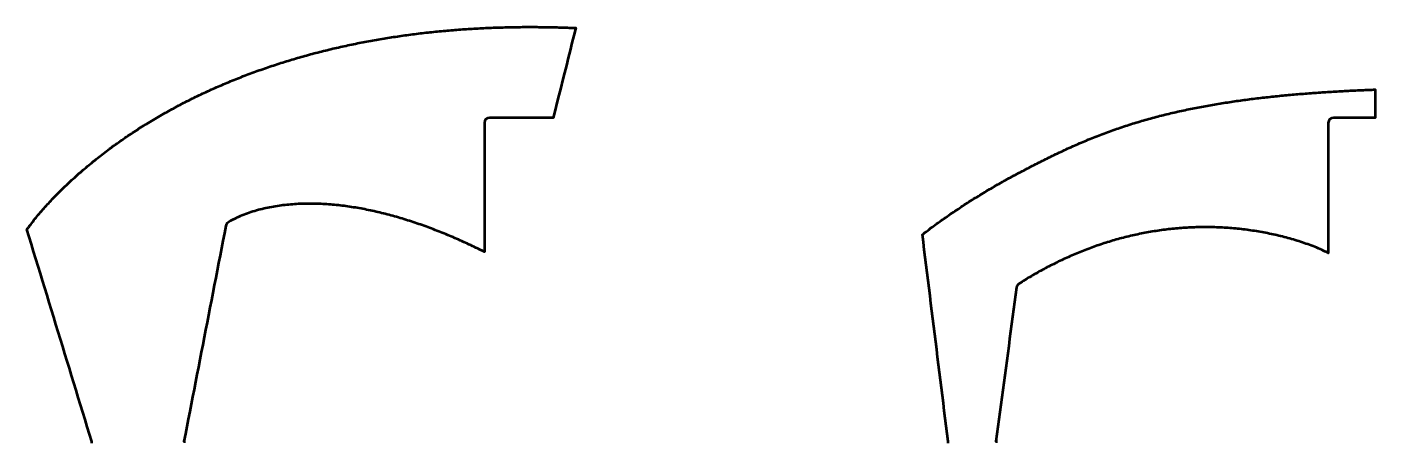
# Model space of a CAD drawing. Header units: inches. Extents: x 28.4 to 96.9, y -6.6 to 14.6.
import ezdxf

# ---------------------------------------------------------------- set-up
doc = ezdxf.new("R2010")
doc.units = ezdxf.units.IN
doc.header["$MEASUREMENT"] = 0
doc.layers.add('rounded light rails', color=7, linetype='Continuous')

msp = doc.modelspace()

# ---------------------------------------------------------------- linework, layer by layer
at = {"layer": 'rounded light rails', "color": 42, "lineweight": 53, "true_color": 0xe79a00}
for points, knots in [([(31.701, -6.581), (31.701, -6.581), (31.701, -6.498), (31.701, -6.498), (31.701, -6.498), (31.588, -6.127), (31.588, -6.127), (31.588, -6.127), (31.474, -5.755), (31.474, -5.755), (31.474, -5.755), (31.361, -5.384), (31.361, -5.384), (31.361, -5.384), (31.247, -5.013), (31.247, -5.013), (31.247, -5.013), (31.134, -4.642), (31.134, -4.642), (31.134, -4.642), (31.02, -4.271), (31.02, -4.271), (31.02, -4.271), (30.907, -3.9), (30.907, -3.9), (30.907, -3.9), (30.793, -3.528), (30.793, -3.528), (30.793, -3.528), (30.68, -3.157), (30.68, -3.157), (30.68, -3.157), (30.567, -2.786), (30.567, -2.786), (30.567, -2.786), (30.453, -2.415), (30.453, -2.415), (30.453, -2.415), (30.34, -2.044), (30.34, -2.044), (30.34, -2.044), (30.226, -1.673), (30.226, -1.673), (30.226, -1.673), (30.113, -1.301), (30.113, -1.301), (30.113, -1.301), (29.999, -0.93), (29.999, -0.93), (29.999, -0.93), (29.886, -0.559), (29.886, -0.559), (29.886, -0.559), (29.772, -0.188), (29.772, -0.188), (29.772, -0.188), (29.659, 0.183), (29.659, 0.183), (29.659, 0.183), (29.545, 0.554), (29.545, 0.554), (29.545, 0.554), (29.432, 0.925), (29.432, 0.925), (29.432, 0.925), (29.318, 1.297), (29.318, 1.297), (29.318, 1.297), (29.205, 1.668), (29.205, 1.668), (29.205, 1.668), (29.091, 2.039), (29.091, 2.039), (29.091, 2.039), (28.978, 2.41), (28.978, 2.41), (28.978, 2.41), (28.864, 2.781), (28.864, 2.781), (28.864, 2.781), (28.751, 3.152), (28.751, 3.152), (28.751, 3.152), (28.637, 3.524), (28.637, 3.524), (28.637, 3.524), (28.524, 3.895), (28.524, 3.895), (28.524, 3.895), (28.41, 4.266), (28.41, 4.266), (28.451, 4.325), (28.513, 4.412), (28.599, 4.525), (28.667, 4.615), (28.74, 4.709), (28.817, 4.805), (28.889, 4.895), (28.966, 4.987), (29.044, 5.08), (29.119, 5.168), (29.198, 5.259), (29.278, 5.349), (29.355, 5.436), (29.436, 5.525), (29.517, 5.613), (29.596, 5.699), (29.678, 5.786), (29.761, 5.873), (29.843, 5.958), (29.927, 6.043), (30.011, 6.128), (30.1, 6.217), (30.191, 6.307), (30.282, 6.395), (30.373, 6.483), (30.466, 6.572), (30.558, 6.658), (30.65, 6.744), (30.745, 6.831), (30.839, 6.916), (30.933, 7.001), (31.029, 7.086), (31.124, 7.169), (31.219, 7.252), (31.316, 7.335), (31.413, 7.417), (31.51, 7.499), (31.609, 7.581), (31.707, 7.661), (31.804, 7.74), (31.904, 7.821), (32.004, 7.9), (32.103, 7.977), (32.204, 8.056), (32.305, 8.134), (32.405, 8.21), (32.508, 8.287), (32.61, 8.363), (32.711, 8.438), (32.815, 8.514), (32.918, 8.588), (33.021, 8.662), (33.125, 8.736), (33.229, 8.808), (33.333, 8.88), (33.439, 8.952), (33.544, 9.023), (33.649, 9.094), (33.755, 9.165), (33.862, 9.234), (33.968, 9.304), (34.075, 9.373), (34.182, 9.441), (34.289, 9.509), (34.398, 9.577), (34.506, 9.643), (34.616, 9.711), (34.728, 9.779), (34.839, 9.845), (34.949, 9.911), (35.062, 9.977), (35.174, 10.042), (35.286, 10.106), (35.4, 10.171), (35.513, 10.234), (35.625, 10.297), (35.74, 10.36), (35.854, 10.422), (35.967, 10.483), (36.083, 10.545), (36.197, 10.605), (36.311, 10.664), (36.428, 10.724), (36.543, 10.783), (36.658, 10.842), (36.776, 10.9), (36.892, 10.957), (37.007, 11.014), (37.125, 11.071), (37.242, 11.126), (37.359, 11.182), (37.477, 11.237), (37.595, 11.291), (37.712, 11.345), (37.832, 11.399), (37.949, 11.452), (38.068, 11.504), (38.188, 11.557), (38.306, 11.607), (38.425, 11.658), (38.545, 11.709), (38.665, 11.759), (38.784, 11.808), (38.905, 11.858), (39.025, 11.906), (39.145, 11.954), (39.267, 12.002), (39.388, 12.049), (39.508, 12.095), (39.63, 12.142), (39.752, 12.187), (39.873, 12.232), (39.996, 12.277), (40.117, 12.321), (40.238, 12.364), (40.362, 12.408), (40.484, 12.451), (40.606, 12.493), (40.73, 12.535), (40.853, 12.576), (40.976, 12.617), (41.101, 12.658), (41.223, 12.697), (41.345, 12.736), (41.47, 12.776), (41.595, 12.814), (41.718, 12.852), (41.843, 12.89), (41.967, 12.927), (42.092, 12.964), (42.217, 13), (42.341, 13.035), (42.466, 13.071), (42.594, 13.106), (42.72, 13.141), (42.845, 13.175), (42.972, 13.209), (43.099, 13.242), (43.225, 13.275), (43.353, 13.307), (43.48, 13.339), (43.605, 13.37), (43.734, 13.402), (43.861, 13.432), (43.988, 13.462), (44.116, 13.492), (44.244, 13.521), (44.37, 13.55), (44.499, 13.578), (44.627, 13.606), (44.754, 13.633), (44.883, 13.661), (45.011, 13.687), (45.138, 13.713), (45.268, 13.739), (45.396, 13.764), (45.524, 13.789), (45.654, 13.813), (45.782, 13.837), (45.91, 13.861), (46.04, 13.884), (46.169, 13.906), (46.297, 13.929), (46.427, 13.951), (46.556, 13.972), (46.684, 13.993), (46.815, 14.014), (46.944, 14.034), (47.073, 14.054), (47.204, 14.073), (47.332, 14.092), (47.461, 14.111), (47.592, 14.129), (47.721, 14.147), (47.851, 14.164), (47.982, 14.181), (48.111, 14.198), (48.24, 14.214), (48.372, 14.23), (48.501, 14.245), (48.63, 14.26), (48.761, 14.275), (48.891, 14.289), (49.021, 14.303), (49.153, 14.317), (49.282, 14.329), (49.411, 14.342), (49.543, 14.355), (49.673, 14.366), (49.803, 14.378), (49.934, 14.389), (50.065, 14.4), (50.194, 14.41), (50.326, 14.42), (50.456, 14.43), (50.587, 14.439), (50.718, 14.448), (50.848, 14.457), (50.978, 14.465), (51.109, 14.473), (51.24, 14.48), (51.371, 14.488), (51.503, 14.494), (51.633, 14.501), (51.763, 14.507), (51.895, 14.513), (52.025, 14.518), (52.155, 14.523), (52.287, 14.527), (52.418, 14.532), (52.548, 14.536), (52.68, 14.539), (52.811, 14.542), (52.941, 14.545), (53.073, 14.548), (53.204, 14.55), (53.333, 14.552), (53.466, 14.554), (53.596, 14.555), (53.726, 14.556), (53.858, 14.556), (53.989, 14.556), (54.103, 14.556), (54.218, 14.556), (54.332, 14.555), (54.445, 14.554), (54.56, 14.553), (54.674, 14.552), (54.788, 14.55), (54.903, 14.548), (55.017, 14.546), (55.13, 14.544), (55.245, 14.541), (55.359, 14.538), (55.472, 14.535), (55.588, 14.532), (55.702, 14.528), (55.815, 14.525), (55.93, 14.521), (56.044, 14.516), (56.129, 14.513), (56.215, 14.509), (56.3, 14.506), (56.3, 14.506), (56.204, 14.126), (56.204, 14.126), (56.204, 14.126), (56.109, 13.746), (56.109, 13.746), (56.109, 13.746), (56.013, 13.365), (56.013, 13.365), (56.013, 13.365), (55.918, 12.985), (55.918, 12.985), (55.918, 12.985), (55.822, 12.605), (55.822, 12.605), (55.822, 12.605), (55.727, 12.225), (55.727, 12.225), (55.727, 12.225), (55.631, 11.845), (55.631, 11.845), (55.631, 11.845), (55.535, 11.465), (55.535, 11.465), (55.535, 11.465), (55.44, 11.085), (55.44, 11.085), (55.44, 11.085), (55.344, 10.705), (55.344, 10.705), (55.344, 10.705), (55.249, 10.325), (55.249, 10.325), (55.249, 10.325), (55.153, 9.944), (55.153, 9.944), (55.153, 9.944), (54.794, 9.944), (54.794, 9.944), (54.794, 9.944), (54.435, 9.944), (54.435, 9.944), (54.435, 9.944), (54.075, 9.944), (54.075, 9.944), (54.075, 9.944), (53.716, 9.944), (53.716, 9.944), (53.716, 9.944), (53.357, 9.944), (53.357, 9.944), (53.357, 9.944), (52.997, 9.944), (52.997, 9.944), (52.997, 9.944), (52.638, 9.944), (52.638, 9.944), (52.638, 9.944), (52.279, 9.944), (52.279, 9.944), (52.279, 9.944), (51.919, 9.944), (51.919, 9.944), (51.775, 9.944), (51.657, 9.827), (51.657, 9.682), (51.657, 9.682), (51.657, 9.296), (51.657, 9.296), (51.657, 9.296), (51.657, 8.911), (51.657, 8.911), (51.657, 8.911), (51.657, 8.526), (51.657, 8.526), (51.657, 8.526), (51.657, 8.141), (51.657, 8.141), (51.657, 8.141), (51.657, 7.755), (51.657, 7.755), (51.657, 7.755), (51.657, 7.37), (51.657, 7.37), (51.657, 7.37), (51.657, 6.985), (51.657, 6.985), (51.657, 6.985), (51.657, 6.599), (51.657, 6.599), (51.657, 6.599), (51.657, 6.214), (51.657, 6.214), (51.657, 6.214), (51.657, 5.829), (51.657, 5.829), (51.657, 5.829), (51.657, 5.443), (51.657, 5.443), (51.657, 5.443), (51.657, 5.058), (51.657, 5.058), (51.657, 5.058), (51.657, 4.673), (51.657, 4.673), (51.657, 4.673), (51.657, 4.287), (51.657, 4.287), (51.657, 4.287), (51.657, 3.902), (51.657, 3.902), (51.657, 3.902), (51.657, 3.517), (51.657, 3.517), (51.657, 3.517), (51.657, 3.131), (51.657, 3.131), (51.573, 3.173), (51.489, 3.214), (51.406, 3.255), (51.288, 3.312), (51.169, 3.369), (51.051, 3.425), (50.932, 3.481), (50.812, 3.537), (50.694, 3.59), (50.575, 3.645), (50.454, 3.699), (50.335, 3.751), (50.214, 3.804), (50.093, 3.857), (49.973, 3.908), (49.852, 3.959), (49.73, 4.01), (49.61, 4.059), (49.488, 4.108), (49.365, 4.157), (49.244, 4.205), (49.121, 4.252), (48.997, 4.3), (48.876, 4.345), (48.752, 4.391), (48.628, 4.436), (48.505, 4.48), (48.381, 4.524), (48.256, 4.567), (48.133, 4.608), (48.008, 4.65), (47.882, 4.691), (47.758, 4.731), (47.633, 4.771), (47.506, 4.809), (47.381, 4.846), (47.255, 4.884), (47.128, 4.921), (47.003, 4.955), (46.875, 4.99), (46.747, 5.025), (46.621, 5.057), (46.496, 5.089), (46.369, 5.12), (46.244, 5.149), (46.118, 5.178), (45.991, 5.207), (45.865, 5.233), (45.738, 5.26), (45.61, 5.286), (45.485, 5.31), (45.357, 5.334), (45.228, 5.357), (45.102, 5.377), (44.974, 5.399), (44.845, 5.418), (44.718, 5.436), (44.589, 5.454), (44.46, 5.471), (44.333, 5.485), (44.204, 5.5), (44.074, 5.514), (43.946, 5.525), (43.816, 5.536), (43.686, 5.546), (43.558, 5.554), (43.428, 5.562), (43.297, 5.568), (43.17, 5.571), (43.04, 5.575), (42.909, 5.578), (42.781, 5.578), (42.65, 5.578), (42.519, 5.575), (42.391, 5.571), (42.26, 5.567), (42.129, 5.561), (42.001, 5.552), (41.871, 5.543), (41.74, 5.532), (41.613, 5.519), (41.483, 5.505), (41.352, 5.489), (41.225, 5.471), (41.095, 5.453), (40.966, 5.432), (40.84, 5.408), (40.71, 5.384), (40.582, 5.358), (40.457, 5.329), (40.329, 5.299), (40.201, 5.267), (40.078, 5.232), (39.951, 5.196), (39.825, 5.157), (39.704, 5.116), (39.578, 5.073), (39.454, 5.027), (39.337, 4.979), (39.211, 4.927), (39.09, 4.873), (38.978, 4.817), (38.802, 4.73), (38.685, 4.658), (38.632, 4.624), (38.572, 4.585), (38.531, 4.523), (38.517, 4.454), (38.517, 4.454), (38.444, 4.076), (38.444, 4.076), (38.444, 4.076), (38.37, 3.698), (38.37, 3.698), (38.37, 3.698), (38.297, 3.321), (38.297, 3.321), (38.297, 3.321), (38.224, 2.943), (38.224, 2.943), (38.224, 2.943), (38.15, 2.565), (38.15, 2.565), (38.15, 2.565), (38.077, 2.188), (38.077, 2.188), (38.077, 2.188), (38.003, 1.81), (38.003, 1.81), (38.003, 1.81), (37.93, 1.432), (37.93, 1.432), (37.93, 1.432), (37.857, 1.055), (37.857, 1.055), (37.857, 1.055), (37.783, 0.677), (37.783, 0.677), (37.783, 0.677), (37.71, 0.3), (37.71, 0.3), (37.71, 0.3), (37.636, -0.078), (37.636, -0.078), (37.636, -0.078), (37.563, -0.456), (37.563, -0.456), (37.563, -0.456), (37.49, -0.833), (37.49, -0.833), (37.49, -0.833), (37.416, -1.211), (37.416, -1.211), (37.416, -1.211), (37.343, -1.589), (37.343, -1.589), (37.343, -1.589), (37.269, -1.966), (37.269, -1.966), (37.269, -1.966), (37.196, -2.344), (37.196, -2.344), (37.196, -2.344), (37.122, -2.721), (37.122, -2.721), (37.122, -2.721), (37.049, -3.099), (37.049, -3.099), (37.049, -3.099), (36.976, -3.477), (36.976, -3.477), (36.976, -3.477), (36.902, -3.854), (36.902, -3.854), (36.902, -3.854), (36.829, -4.232), (36.829, -4.232), (36.829, -4.232), (36.755, -4.61), (36.755, -4.61), (36.755, -4.61), (36.682, -4.987), (36.682, -4.987), (36.682, -4.987), (36.609, -5.365), (36.609, -5.365), (36.609, -5.365), (36.535, -5.742), (36.535, -5.742), (36.535, -5.742), (36.462, -6.12), (36.462, -6.12), (36.462, -6.12), (36.388, -6.498), (36.388, -6.498), (36.388, -6.498), (36.474, -6.498), (36.474, -6.498)], [0, 0, 0, 0, 1, 1, 1, 2, 2, 2, 3, 3, 3, 4, 4, 4, 5, 5, 5, 6, 6, 6, 7, 7, 7, 8, 8, 8, 9, 9, 9, 10, 10, 10, 11, 11, 11, 12, 12, 12, 13, 13, 13, 14, 14, 14, 15, 15, 15, 16, 16, 16, 17, 17, 17, 18, 18, 18, 19, 19, 19, 20, 20, 20, 21, 21, 21, 22, 22, 22, 23, 23, 23, 24, 24, 24, 25, 25, 25, 26, 26, 26, 27, 27, 27, 28, 28, 28, 29, 29, 29, 30, 30, 30, 31, 31, 31, 32, 32, 32, 33, 33, 33, 34, 34, 34, 35, 35, 35, 36, 36, 36, 37, 37, 37, 38, 38, 38, 39, 39, 39, 40, 40, 40, 41, 41, 41, 42, 42, 42, 43, 43, 43, 44, 44, 44, 45, 45, 45, 46, 46, 46, 47, 47, 47, 48, 48, 48, 49, 49, 49, 50, 50, 50, 51, 51, 51, 52, 52, 52, 53, 53, 53, 54, 54, 54, 55, 55, 55, 56, 56, 56, 57, 57, 57, 58, 58, 58, 59, 59, 59, 60, 60, 60, 61, 61, 61, 62, 62, 62, 63, 63, 63, 64, 64, 64, 65, 65, 65, 66, 66, 66, 67, 67, 67, 68, 68, 68, 69, 69, 69, 70, 70, 70, 71, 71, 71, 72, 72, 72, 73, 73, 73, 74, 74, 74, 75, 75, 75, 76, 76, 76, 77, 77, 77, 78, 78, 78, 79, 79, 79, 80, 80, 80, 81, 81, 81, 82, 82, 82, 83, 83, 83, 84, 84, 84, 85, 85, 85, 86, 86, 86, 87, 87, 87, 88, 88, 88, 89, 89, 89, 90, 90, 90, 91, 91, 91, 92, 92, 92, 93, 93, 93, 94, 94, 94, 95, 95, 95, 96, 96, 96, 97, 97, 97, 98, 98, 98, 99, 99, 99, 100, 100, 100, 101, 101, 101, 102, 102, 102, 103, 103, 103, 104, 104, 104, 105, 105, 105, 106, 106, 106, 107, 107, 107, 108, 108, 108, 109, 109, 109, 110, 110, 110, 111, 111, 111, 112, 112, 112, 113, 113, 113, 114, 114, 114, 115, 115, 115, 116, 116, 116, 117, 117, 117, 118, 118, 118, 119, 119, 119, 120, 120, 120, 121, 121, 121, 122, 122, 122, 123, 123, 123, 124, 124, 124, 125, 125, 125, 126, 126, 126, 127, 127, 127, 128, 128, 128, 129, 129, 129, 130, 130, 130, 131, 131, 131, 132, 132, 132, 133, 133, 133, 134, 134, 134, 135, 135, 135, 136, 136, 136, 137, 137, 137, 138, 138, 138, 139, 139, 139, 140, 140, 140, 141, 141, 141, 142, 142, 142, 143, 143, 143, 144, 144, 144, 145, 145, 145, 146, 146, 146, 147, 147, 147, 148, 148, 148, 149, 149, 149, 150, 150, 150, 151, 151, 151, 152, 152, 152, 153, 153, 153, 154, 154, 154, 155, 155, 155, 156, 156, 156, 157, 157, 157, 158, 158, 158, 159, 159, 159, 160, 160, 160, 161, 161, 161, 162, 162, 162, 163, 163, 163, 164, 164, 164, 165, 165, 165, 166, 166, 166, 167, 167, 167, 168, 168, 168, 169, 169, 169, 170, 170, 170, 171, 171, 171, 172, 172, 172, 173, 173, 173, 174, 174, 174, 175, 175, 175, 176, 176, 176, 177, 177, 177, 178, 178, 178, 179, 179, 179, 180, 180, 180, 181, 181, 181, 182, 182, 182, 183, 183, 183, 184, 184, 184, 185, 185, 185, 186, 186, 186, 187, 187, 187, 188, 188, 188, 189, 189, 189, 190, 190, 190, 191, 191, 191, 192, 192, 192, 193, 193, 193, 194, 194, 194, 195, 195, 195, 196, 196, 196, 197, 197, 197, 198, 198, 198, 199, 199, 199, 200, 200, 200, 201, 201, 201, 202, 202, 202, 203, 203, 203, 204, 204, 204, 205, 205, 205, 206, 206, 206, 207, 207, 207, 208, 208, 208, 209, 209, 209, 210, 210, 210, 211, 211, 211, 212, 212, 212, 213, 213, 213, 214, 214, 214, 215, 215, 215, 216, 216, 216, 216]), ([(75.223, -6.581), (75.223, -6.581), (75.223, -6.498), (75.223, -6.498), (75.223, -6.498), (75.175, -6.108), (75.175, -6.108), (75.175, -6.108), (75.127, -5.719), (75.127, -5.719), (75.127, -5.719), (75.078, -5.33), (75.078, -5.33), (75.078, -5.33), (75.03, -4.94), (75.03, -4.94), (75.03, -4.94), (74.982, -4.551), (74.982, -4.551), (74.982, -4.551), (74.933, -4.162), (74.933, -4.162), (74.933, -4.162), (74.885, -3.773), (74.885, -3.773), (74.885, -3.773), (74.837, -3.383), (74.837, -3.383), (74.837, -3.383), (74.788, -2.994), (74.788, -2.994), (74.788, -2.994), (74.74, -2.605), (74.74, -2.605), (74.74, -2.605), (74.692, -2.215), (74.692, -2.215), (74.692, -2.215), (74.643, -1.826), (74.643, -1.826), (74.643, -1.826), (74.595, -1.437), (74.595, -1.437), (74.595, -1.437), (74.547, -1.047), (74.547, -1.047), (74.547, -1.047), (74.498, -0.658), (74.498, -0.658), (74.498, -0.658), (74.45, -0.269), (74.45, -0.269), (74.45, -0.269), (74.402, 0.121), (74.402, 0.121), (74.402, 0.121), (74.353, 0.51), (74.353, 0.51), (74.353, 0.51), (74.305, 0.899), (74.305, 0.899), (74.305, 0.899), (74.257, 1.289), (74.257, 1.289), (74.257, 1.289), (74.208, 1.678), (74.208, 1.678), (74.208, 1.678), (74.16, 2.067), (74.16, 2.067), (74.16, 2.067), (74.112, 2.457), (74.112, 2.457), (74.112, 2.457), (74.063, 2.846), (74.063, 2.846), (74.063, 2.846), (74.015, 3.235), (74.015, 3.235), (74.015, 3.235), (73.967, 3.625), (73.967, 3.625), (73.967, 3.625), (73.918, 4.014), (73.918, 4.014), (73.979, 4.062), (74.069, 4.131), (74.186, 4.219), (74.283, 4.293), (74.385, 4.368), (74.489, 4.444), (74.589, 4.517), (74.692, 4.591), (74.795, 4.665), (74.897, 4.737), (75, 4.81), (75.104, 4.882), (75.206, 4.953), (75.31, 5.025), (75.415, 5.096), (75.518, 5.166), (75.623, 5.237), (75.728, 5.306), (75.832, 5.376), (75.939, 5.445), (76.044, 5.513), (76.149, 5.581), (76.256, 5.65), (76.362, 5.717), (76.467, 5.784), (76.575, 5.852), (76.681, 5.918), (76.787, 5.983), (76.896, 6.049), (77.003, 6.115), (77.11, 6.179), (77.219, 6.244), (77.327, 6.308), (77.435, 6.372), (77.545, 6.436), (77.653, 6.498), (77.762, 6.561), (77.872, 6.624), (77.981, 6.685), (78.091, 6.747), (78.202, 6.808), (78.311, 6.868), (78.421, 6.928), (78.533, 6.989), (78.643, 7.047), (78.757, 7.108), (78.87, 7.168), (78.982, 7.227), (79.098, 7.288), (79.212, 7.348), (79.321, 7.404), (79.436, 7.464), (79.55, 7.523), (79.662, 7.58), (79.777, 7.639), (79.892, 7.697), (80.003, 7.753), (80.119, 7.811), (80.234, 7.868), (80.346, 7.923), (80.461, 7.98), (80.577, 8.036), (80.69, 8.09), (80.807, 8.146), (80.924, 8.202), (81.036, 8.254), (81.152, 8.308), (81.269, 8.362), (81.384, 8.414), (81.501, 8.467), (81.618, 8.52), (81.733, 8.57), (81.85, 8.621), (81.968, 8.672), (82.084, 8.721), (82.202, 8.771), (82.32, 8.821), (82.437, 8.868), (82.555, 8.916), (82.675, 8.964), (82.792, 9.01), (82.911, 9.057), (83.031, 9.103), (83.149, 9.147), (83.268, 9.192), (83.389, 9.236), (83.508, 9.279), (83.628, 9.322), (83.749, 9.365), (83.869, 9.406), (83.989, 9.447), (84.111, 9.488), (84.232, 9.528), (84.351, 9.567), (84.474, 9.606), (84.596, 9.644), (84.717, 9.682), (84.84, 9.719), (84.962, 9.755), (85.082, 9.791), (85.206, 9.826), (85.329, 9.861), (85.45, 9.895), (85.574, 9.929), (85.698, 9.962), (85.819, 9.995), (85.942, 10.027), (86.065, 10.058), (86.187, 10.089), (86.311, 10.119), (86.434, 10.149), (86.555, 10.178), (86.68, 10.207), (86.804, 10.235), (86.926, 10.263), (87.05, 10.291), (87.175, 10.317), (87.297, 10.344), (87.423, 10.37), (87.547, 10.395), (87.669, 10.42), (87.795, 10.445), (87.919, 10.469), (88.042, 10.493), (88.168, 10.516), (88.293, 10.539), (88.416, 10.562), (88.542, 10.584), (88.667, 10.605), (88.79, 10.626), (88.916, 10.647), (89.042, 10.668), (89.165, 10.688), (89.292, 10.708), (89.417, 10.727), (89.541, 10.746), (89.667, 10.765), (89.793, 10.783), (89.917, 10.801), (90.044, 10.819), (90.17, 10.836), (90.294, 10.853), (90.421, 10.869), (90.547, 10.886), (90.671, 10.901), (90.798, 10.917), (90.924, 10.932), (91.048, 10.947), (91.176, 10.962), (91.302, 10.977), (91.426, 10.991), (91.554, 11.005), (91.68, 11.018), (91.804, 11.031), (91.931, 11.044), (92.058, 11.057), (92.182, 11.069), (92.309, 11.082), (92.436, 11.094), (92.562, 11.105), (92.689, 11.117), (92.815, 11.128), (92.941, 11.139), (93.068, 11.15), (93.194, 11.16), (93.318, 11.17), (93.446, 11.18), (93.573, 11.19), (93.697, 11.199), (93.825, 11.209), (93.953, 11.218), (94.078, 11.227), (94.206, 11.235), (94.332, 11.244), (94.458, 11.252), (94.584, 11.26), (94.712, 11.268), (94.838, 11.276), (94.964, 11.283), (95.092, 11.29), (95.217, 11.297), (95.344, 11.304), (95.472, 11.311), (95.597, 11.318), (95.724, 11.324), (95.852, 11.33), (95.977, 11.336), (96.104, 11.342), (96.232, 11.348), (96.358, 11.353), (96.484, 11.359), (96.612, 11.364), (96.714, 11.368), (96.817, 11.372), (96.921, 11.376), (96.921, 11.376), (96.921, 11.018), (96.921, 11.018), (96.921, 11.018), (96.921, 10.66), (96.921, 10.66), (96.921, 10.66), (96.921, 10.302), (96.921, 10.302), (96.921, 10.302), (96.921, 9.944), (96.921, 9.944), (96.921, 9.944), (96.569, 9.944), (96.569, 9.944), (96.569, 9.944), (96.217, 9.944), (96.217, 9.944), (96.217, 9.944), (95.865, 9.944), (95.865, 9.944), (95.865, 9.944), (95.514, 9.944), (95.514, 9.944), (95.514, 9.944), (95.162, 9.944), (95.162, 9.944), (95.162, 9.944), (94.81, 9.944), (94.81, 9.944), (94.664, 9.944), (94.546, 9.826), (94.546, 9.68), (94.546, 9.68), (94.546, 9.291), (94.546, 9.291), (94.546, 9.291), (94.546, 8.903), (94.546, 8.903), (94.546, 8.903), (94.546, 8.514), (94.546, 8.514), (94.546, 8.514), (94.546, 8.125), (94.546, 8.125), (94.546, 8.125), (94.546, 7.737), (94.546, 7.737), (94.546, 7.737), (94.546, 7.348), (94.546, 7.348), (94.546, 7.348), (94.546, 6.96), (94.546, 6.96), (94.546, 6.96), (94.546, 6.571), (94.546, 6.571), (94.546, 6.571), (94.546, 6.182), (94.546, 6.182), (94.546, 6.182), (94.546, 5.794), (94.546, 5.794), (94.546, 5.794), (94.546, 5.405), (94.546, 5.405), (94.546, 5.405), (94.546, 5.016), (94.546, 5.016), (94.546, 5.016), (94.546, 4.628), (94.546, 4.628), (94.546, 4.628), (94.546, 4.239), (94.546, 4.239), (94.546, 4.239), (94.546, 3.85), (94.546, 3.85), (94.546, 3.85), (94.546, 3.462), (94.546, 3.462), (94.546, 3.462), (94.546, 3.073), (94.546, 3.073), (94.486, 3.104), (94.404, 3.144), (94.302, 3.191), (94.191, 3.242), (94.072, 3.294), (93.949, 3.344), (93.834, 3.391), (93.713, 3.437), (93.591, 3.482), (93.473, 3.526), (93.351, 3.568), (93.228, 3.609), (93.109, 3.649), (92.986, 3.688), (92.863, 3.725), (92.742, 3.761), (92.619, 3.797), (92.495, 3.83), (92.372, 3.864), (92.246, 3.897), (92.121, 3.927), (91.997, 3.958), (91.871, 3.987), (91.746, 4.015), (91.621, 4.042), (91.494, 4.069), (91.368, 4.093), (91.243, 4.117), (91.115, 4.14), (90.988, 4.162), (90.862, 4.183), (90.734, 4.203), (90.607, 4.221), (90.481, 4.239), (90.352, 4.256), (90.225, 4.271), (90.098, 4.286), (89.969, 4.3), (89.841, 4.312), (89.714, 4.324), (89.585, 4.335), (89.457, 4.344), (89.329, 4.353), (89.2, 4.36), (89.072, 4.366), (88.944, 4.372), (88.815, 4.377), (88.687, 4.38), (88.559, 4.383), (88.429, 4.384), (88.301, 4.384), (88.177, 4.384), (88.051, 4.383), (87.926, 4.38), (87.802, 4.377), (87.676, 4.373), (87.552, 4.367), (87.428, 4.361), (87.302, 4.354), (87.178, 4.346), (87.054, 4.337), (86.929, 4.327), (86.805, 4.316), (86.681, 4.304), (86.556, 4.291), (86.432, 4.277), (86.309, 4.263), (86.184, 4.247), (86.061, 4.23), (85.938, 4.214), (85.813, 4.195), (85.69, 4.175), (85.568, 4.156), (85.443, 4.134), (85.321, 4.112), (85.199, 4.09), (85.075, 4.065), (84.954, 4.04), (84.832, 4.015), (84.709, 3.988), (84.588, 3.961), (84.467, 3.933), (84.345, 3.903), (84.224, 3.873), (84.103, 3.842), (83.981, 3.81), (83.862, 3.777), (83.744, 3.744), (83.624, 3.71), (83.506, 3.675), (83.389, 3.639), (83.27, 3.602), (83.154, 3.565), (83.037, 3.527), (82.919, 3.488), (82.803, 3.447), (82.687, 3.407), (82.57, 3.365), (82.455, 3.323), (82.34, 3.28), (82.224, 3.236), (82.11, 3.191), (81.996, 3.146), (81.881, 3.099), (81.767, 3.052), (81.655, 3.005), (81.54, 2.956), (81.428, 2.906), (81.316, 2.857), (81.203, 2.806), (81.091, 2.754), (80.98, 2.702), (80.868, 2.649), (80.758, 2.595), (80.648, 2.541), (80.536, 2.486), (80.427, 2.43), (80.318, 2.374), (80.208, 2.317), (80.1, 2.259), (79.992, 2.201), (79.883, 2.141), (79.776, 2.081), (79.669, 2.021), (79.561, 1.959), (79.455, 1.898), (79.35, 1.836), (79.243, 1.772), (79.138, 1.708), (79.034, 1.645), (78.929, 1.579), (78.825, 1.513), (78.758, 1.471), (78.715, 1.403), (78.704, 1.325), (78.704, 1.325), (78.654, 0.953), (78.654, 0.953), (78.654, 0.953), (78.604, 0.58), (78.604, 0.58), (78.604, 0.58), (78.553, 0.208), (78.553, 0.208), (78.553, 0.208), (78.503, -0.165), (78.503, -0.165), (78.503, -0.165), (78.453, -0.537), (78.453, -0.537), (78.453, -0.537), (78.403, -0.91), (78.403, -0.91), (78.403, -0.91), (78.352, -1.282), (78.352, -1.282), (78.352, -1.282), (78.302, -1.655), (78.302, -1.655), (78.302, -1.655), (78.252, -2.027), (78.252, -2.027), (78.252, -2.027), (78.202, -2.4), (78.202, -2.4), (78.202, -2.4), (78.151, -2.773), (78.151, -2.773), (78.151, -2.773), (78.101, -3.145), (78.101, -3.145), (78.101, -3.145), (78.051, -3.518), (78.051, -3.518), (78.051, -3.518), (78.001, -3.89), (78.001, -3.89), (78.001, -3.89), (77.951, -4.263), (77.951, -4.263), (77.951, -4.263), (77.9, -4.635), (77.9, -4.635), (77.9, -4.635), (77.85, -5.008), (77.85, -5.008), (77.85, -5.008), (77.8, -5.38), (77.8, -5.38), (77.8, -5.38), (77.75, -5.753), (77.75, -5.753), (77.75, -5.753), (77.699, -6.125), (77.699, -6.125), (77.699, -6.125), (77.649, -6.498), (77.649, -6.498), (77.649, -6.498), (77.733, -6.498), (77.733, -6.498)], [0, 0, 0, 0, 1, 1, 1, 2, 2, 2, 3, 3, 3, 4, 4, 4, 5, 5, 5, 6, 6, 6, 7, 7, 7, 8, 8, 8, 9, 9, 9, 10, 10, 10, 11, 11, 11, 12, 12, 12, 13, 13, 13, 14, 14, 14, 15, 15, 15, 16, 16, 16, 17, 17, 17, 18, 18, 18, 19, 19, 19, 20, 20, 20, 21, 21, 21, 22, 22, 22, 23, 23, 23, 24, 24, 24, 25, 25, 25, 26, 26, 26, 27, 27, 27, 28, 28, 28, 29, 29, 29, 30, 30, 30, 31, 31, 31, 32, 32, 32, 33, 33, 33, 34, 34, 34, 35, 35, 35, 36, 36, 36, 37, 37, 37, 38, 38, 38, 39, 39, 39, 40, 40, 40, 41, 41, 41, 42, 42, 42, 43, 43, 43, 44, 44, 44, 45, 45, 45, 46, 46, 46, 47, 47, 47, 48, 48, 48, 49, 49, 49, 50, 50, 50, 51, 51, 51, 52, 52, 52, 53, 53, 53, 54, 54, 54, 55, 55, 55, 56, 56, 56, 57, 57, 57, 58, 58, 58, 59, 59, 59, 60, 60, 60, 61, 61, 61, 62, 62, 62, 63, 63, 63, 64, 64, 64, 65, 65, 65, 66, 66, 66, 67, 67, 67, 68, 68, 68, 69, 69, 69, 70, 70, 70, 71, 71, 71, 72, 72, 72, 73, 73, 73, 74, 74, 74, 75, 75, 75, 76, 76, 76, 77, 77, 77, 78, 78, 78, 79, 79, 79, 80, 80, 80, 81, 81, 81, 82, 82, 82, 83, 83, 83, 84, 84, 84, 85, 85, 85, 86, 86, 86, 87, 87, 87, 88, 88, 88, 89, 89, 89, 90, 90, 90, 91, 91, 91, 92, 92, 92, 93, 93, 93, 94, 94, 94, 95, 95, 95, 96, 96, 96, 97, 97, 97, 98, 98, 98, 99, 99, 99, 100, 100, 100, 101, 101, 101, 102, 102, 102, 103, 103, 103, 104, 104, 104, 105, 105, 105, 106, 106, 106, 107, 107, 107, 108, 108, 108, 109, 109, 109, 110, 110, 110, 111, 111, 111, 112, 112, 112, 113, 113, 113, 114, 114, 114, 115, 115, 115, 116, 116, 116, 117, 117, 117, 118, 118, 118, 119, 119, 119, 120, 120, 120, 121, 121, 121, 122, 122, 122, 123, 123, 123, 124, 124, 124, 125, 125, 125, 126, 126, 126, 127, 127, 127, 128, 128, 128, 129, 129, 129, 130, 130, 130, 131, 131, 131, 132, 132, 132, 133, 133, 133, 134, 134, 134, 135, 135, 135, 136, 136, 136, 137, 137, 137, 138, 138, 138, 139, 139, 139, 140, 140, 140, 141, 141, 141, 142, 142, 142, 143, 143, 143, 144, 144, 144, 145, 145, 145, 146, 146, 146, 147, 147, 147, 148, 148, 148, 149, 149, 149, 150, 150, 150, 151, 151, 151, 152, 152, 152, 153, 153, 153, 154, 154, 154, 155, 155, 155, 156, 156, 156, 157, 157, 157, 158, 158, 158, 159, 159, 159, 160, 160, 160, 161, 161, 161, 162, 162, 162, 163, 163, 163, 164, 164, 164, 165, 165, 165, 166, 166, 166, 167, 167, 167, 168, 168, 168, 169, 169, 169, 170, 170, 170, 171, 171, 171, 172, 172, 172, 173, 173, 173, 174, 174, 174, 175, 175, 175, 176, 176, 176, 177, 177, 177, 178, 178, 178, 179, 179, 179, 180, 180, 180, 181, 181, 181, 182, 182, 182, 183, 183, 183, 184, 184, 184, 185, 185, 185, 186, 186, 186, 187, 187, 187, 188, 188, 188, 188])]:
    msp.add_open_spline(points, degree=3, knots=knots, dxfattribs=at)

doc.saveas('drawing.dxf')
